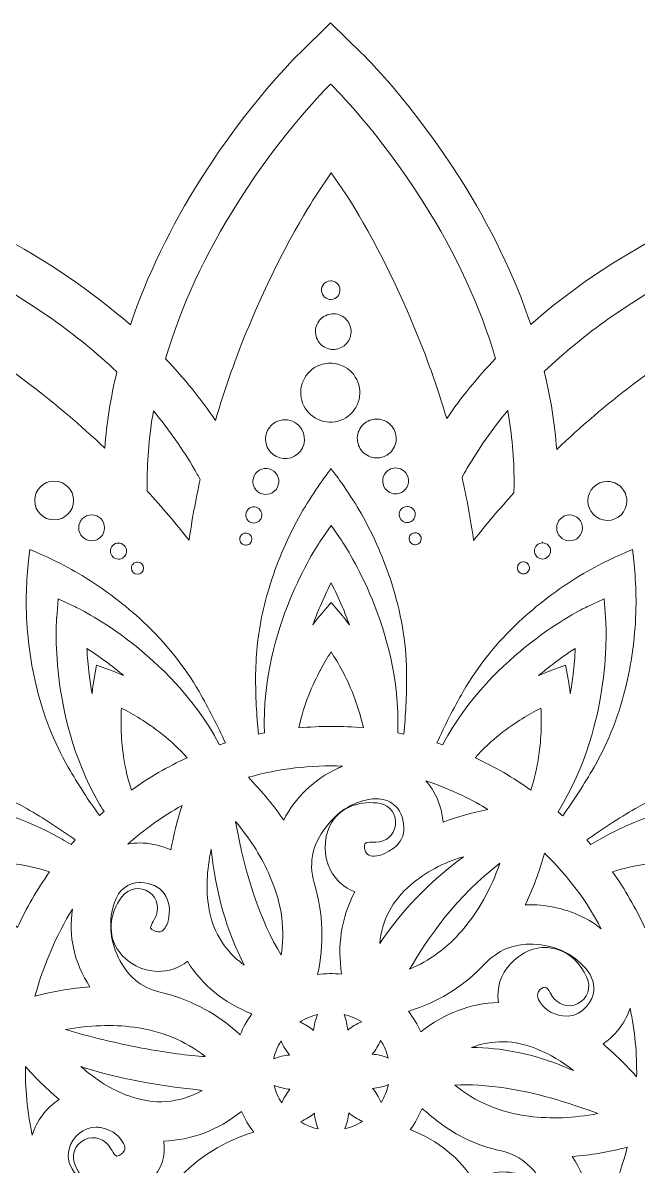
# Model space of a CAD drawing. Header units: millimetres. Extents: x -17 to 2094, y -143 to 314.
# Drawn here: x 833.4 to 966.2, y 65.6 to 312.4 of the extents above; entities that cross this region are included whole.
import ezdxf

# ---------------------------------------------------------------- set-up
doc = ezdxf.new("R2010")
doc.units = ezdxf.units.MM
doc.header["$MEASUREMENT"] = 0
doc.layers.add('Layer 4', color=7, linetype='Continuous')

msp = doc.modelspace()

# ---------------------------------------------------------------- linework, layer by layer
at = {"layer": 'Layer 4', "lineweight": 0}
for points, knots in [([(1119.84, 92.85), (1119.84, 92.85), (1119.84, 92.85), (1119.84, 92.85), (1119.42, 93.28), (1109.24, 103.64), (1092.89, 114.01), (1082.54, 120.56), (1071.92, 125.69), (1061.3, 129.27), (1068.68, 137.65), (1075.29, 147.38), (1080.95, 158.2), (1089.93, 175.35), (1093.57, 189.41), (1093.72, 190), (1093.72, 190), (1096.08, 199.25), (1096.08, 199.25), (1096.08, 199.25), (1086.89, 201.83), (1086.89, 201.83), (1086.3, 202), (1072.3, 205.88), (1052.96, 206.68), (1040.73, 207.18), (1028.96, 206.32), (1017.98, 204.1), (1020.18, 215.05), (1021.04, 226.79), (1020.54, 238.98), (1019.74, 258.33), (1015.86, 272.32), (1015.69, 272.91), (1015.69, 272.91), (1013.11, 282.1), (1013.11, 282.1), (1013.11, 282.1), (1003.86, 279.74), (1003.86, 279.74), (1003.27, 279.59), (989.2, 275.95), (972.06, 266.97), (961.21, 261.29), (951.45, 254.66), (943.05, 247.25), (939.48, 257.83), (934.35, 268.42), (927.82, 278.74), (917.46, 295.08), (907.1, 305.27), (906.66, 305.69), (906.66, 305.69), (899.83, 312.36), (899.83, 312.36), (899.83, 312.36), (893, 305.69), (893, 305.69), (892.56, 305.27), (882.2, 295.08), (871.84, 278.74), (865.28, 268.39), (860.15, 257.77), (856.58, 247.15), (848.19, 254.53), (838.46, 261.14), (827.65, 266.8), (810.5, 275.78), (796.44, 279.42), (795.85, 279.57), (795.85, 279.57), (786.6, 281.93), (786.6, 281.93), (786.6, 281.93), (784.01, 272.74), (784.01, 272.74), (783.85, 272.15), (779.97, 258.15), (779.17, 238.81), (778.66, 226.58), (779.53, 214.81), (781.75, 203.83), (770.79, 206.03), (759.06, 206.89), (746.86, 206.38), (727.52, 205.59), (713.52, 201.7), (712.94, 201.54), (712.94, 201.54), (703.75, 198.96), (703.75, 198.96), (703.75, 198.96), (706.11, 189.71), (706.11, 189.71), (706.26, 189.12), (709.89, 175.05), (718.87, 157.9), (724.55, 147.06), (731.19, 137.3), (738.6, 128.89), (728.01, 125.32), (717.42, 120.2), (707.11, 113.67), (690.76, 103.3), (680.58, 92.95), (680.15, 92.51), (680.15, 92.51), (673.49, 85.68), (673.49, 85.68), (673.49, 85.68), (680.15, 78.85), (680.15, 78.85), (680.58, 78.41), (690.76, 68.05), (707.11, 57.69), (717.45, 51.13), (728.08, 46), (738.7, 42.43), (731.32, 34.04), (724.7, 24.31), (719.04, 13.5), (710.06, -3.66), (706.43, -17.71), (706.28, -18.3), (706.28, -18.3), (703.92, -27.56), (703.92, -27.56), (703.92, -27.56), (713.11, -30.14), (713.11, -30.14), (713.7, -30.3), (727.71, -34.19), (747.03, -34.98), (749.25, -35.08), (751.48, -35.12), (753.67, -35.12), (753.67, -35.12), (753.69, -35.12), (753.69, -35.12), (763.55, -35.12), (773.08, -34.21), (782.02, -32.4), (779.82, -43.36), (778.96, -55.09), (779.46, -67.29), (780.26, -86.62), (784.14, -100.63), (784.31, -101.21), (784.31, -101.21), (786.89, -110.4), (786.89, -110.4), (786.89, -110.4), (796.14, -108.04), (796.14, -108.04), (796.73, -107.89), (810.81, -104.25), (827.94, -95.28), (838.79, -89.6), (848.55, -82.96), (856.95, -75.55), (860.52, -86.14), (865.64, -96.73), (872.18, -107.04), (882.54, -123.39), (892.9, -133.57), (893.34, -134), (893.34, -134), (900.17, -140.67), (900.17, -140.67), (900.17, -140.67), (907, -134), (907, -134), (907.44, -133.57), (917.8, -123.39), (928.16, -107.04), (934.71, -96.7), (939.85, -86.07), (943.42, -75.45), (951.8, -82.83), (961.53, -89.45), (972.35, -95.11), (989.51, -104.1), (1003.56, -107.72), (1004.15, -107.87), (1004.15, -107.87), (1013.4, -110.23), (1013.4, -110.23), (1013.4, -110.23), (1015.98, -101.04), (1015.98, -101.04), (1016.15, -100.46), (1020.03, -86.46), (1020.83, -67.12), (1021.33, -54.88), (1020.47, -43.11), (1018.25, -32.13), (1027.16, -33.92), (1036.65, -34.83), (1046.48, -34.83), (1048.68, -34.83), (1050.92, -34.78), (1053.13, -34.69), (1072.48, -33.89), (1086.47, -30.01), (1087.06, -29.84), (1087.06, -29.84), (1096.25, -27.26), (1096.25, -27.26), (1096.25, -27.26), (1093.89, -18.01), (1093.89, -18.01), (1093.74, -17.42), (1090.1, -3.36), (1081.12, 13.79), (1075.44, 24.64), (1068.81, 34.4), (1061.4, 42.8), (1071.98, 46.37), (1082.58, 51.49), (1092.89, 58.03), (1109.22, 68.37), (1119.42, 78.75), (1119.84, 79.18), (1119.84, 79.18), (1126.51, 86.02), (1126.51, 86.02), (1126.51, 86.02), (1119.84, 92.85), (1119.84, 92.85)], [0, 0, 0, 0, 1, 1, 1, 2, 2, 2, 3, 3, 3, 4, 4, 4, 5, 5, 5, 6, 6, 6, 7, 7, 7, 8, 8, 8, 9, 9, 9, 10, 10, 10, 11, 11, 11, 12, 12, 12, 13, 13, 13, 14, 14, 14, 15, 15, 15, 16, 16, 16, 17, 17, 17, 18, 18, 18, 19, 19, 19, 20, 20, 20, 21, 21, 21, 22, 22, 22, 23, 23, 23, 24, 24, 24, 25, 25, 25, 26, 26, 26, 27, 27, 27, 28, 28, 28, 29, 29, 29, 30, 30, 30, 31, 31, 31, 32, 32, 32, 33, 33, 33, 34, 34, 34, 35, 35, 35, 36, 36, 36, 37, 37, 37, 38, 38, 38, 39, 39, 39, 40, 40, 40, 41, 41, 41, 42, 42, 42, 43, 43, 43, 44, 44, 44, 45, 45, 45, 46, 46, 46, 47, 47, 47, 48, 48, 48, 49, 49, 49, 50, 50, 50, 51, 51, 51, 52, 52, 52, 53, 53, 53, 54, 54, 54, 55, 55, 55, 56, 56, 56, 57, 57, 57, 58, 58, 58, 59, 59, 59, 60, 60, 60, 61, 61, 61, 62, 62, 62, 63, 63, 63, 64, 64, 64, 65, 65, 65, 66, 66, 66, 67, 67, 67, 68, 68, 68, 69, 69, 69, 70, 70, 70, 71, 71, 71, 72, 72, 72, 73, 73, 73, 74, 74, 74, 75, 75, 75, 76, 76, 76, 76]), ([(879.83, 273.67), (889.6, 289.09), (899.2, 298.53), (899.6, 298.92), (899.6, 298.92), (899.83, 299.14), (899.83, 299.14), (899.83, 299.14), (900.07, 298.9), (900.07, 298.9), (900.72, 298.27), (910.19, 288.88), (919.83, 273.67), (926.88, 262.54), (932.13, 251.19), (935.44, 239.93), (931.51, 235.8), (927.97, 231.43), (924.9, 226.94), (922.88, 233.75), (920.48, 240.5), (917.76, 247), (910.57, 264.24), (903.42, 274.92), (903.11, 275.36), (903.11, 275.36), (899.98, 280.01), (899.98, 280.01), (899.98, 280.01), (896.85, 275.36), (896.85, 275.36), (896.55, 274.92), (889.4, 264.25), (882.2, 247), (879.42, 240.33), (876.98, 233.45), (874.95, 226.56), (871.83, 231.15), (868.21, 235.61), (864.19, 239.84), (867.5, 251.13), (872.76, 262.51), (879.83, 273.67)], [0, 0, 0, 0, 1, 1, 1, 2, 2, 2, 3, 3, 3, 4, 4, 4, 5, 5, 5, 6, 6, 6, 7, 7, 7, 8, 8, 8, 9, 9, 9, 10, 10, 10, 11, 11, 11, 12, 12, 12, 13, 13, 13, 14, 14, 14, 14]), ([(788.62, 238.42), (789.37, 256.66), (792.97, 269.63), (793.12, 270.18), (793.12, 270.18), (793.21, 270.48), (793.21, 270.48), (793.21, 270.48), (793.51, 270.4), (793.51, 270.4), (794.06, 270.26), (807.08, 266.89), (823.26, 258.42), (834.93, 252.31), (845.16, 245.11), (853.65, 237.01), (852.33, 231.5), (851.44, 225.98), (851.03, 220.59), (845.88, 225.45), (840.45, 230.08), (834.86, 234.34), (820, 245.69), (808.48, 251.35), (808, 251.58), (808, 251.58), (802.96, 254.04), (802.96, 254.04), (802.96, 254.04), (802.57, 248.45), (802.57, 248.45), (802.53, 247.91), (801.68, 235.11), (804.07, 216.56), (805, 209.36), (806.33, 202.16), (808.03, 195.14), (803.01, 197.57), (797.62, 199.64), (791.99, 201.3), (789.21, 212.73), (788.08, 225.22), (788.62, 238.42)], [0, 0, 0, 0, 1, 1, 1, 2, 2, 2, 3, 3, 3, 4, 4, 4, 5, 5, 5, 6, 6, 6, 7, 7, 7, 8, 8, 8, 9, 9, 9, 10, 10, 10, 11, 11, 11, 12, 12, 12, 13, 13, 13, 14, 14, 14, 14]), ([(976.44, 258.59), (992.62, 267.06), (1005.65, 270.43), (1006.19, 270.57), (1006.19, 270.57), (1006.5, 270.65), (1006.5, 270.65), (1006.5, 270.65), (1006.58, 270.35), (1006.58, 270.35), (1006.74, 269.8), (1010.33, 256.86), (1011.08, 238.59), (1011.63, 225.43), (1010.5, 212.97), (1007.73, 201.57), (1002.23, 199.94), (996.95, 197.92), (992.03, 195.55), (993.68, 202.46), (994.98, 209.52), (995.88, 216.51), (998.27, 235.06), (997.42, 247.87), (997.38, 248.4), (997.38, 248.4), (996.99, 253.99), (996.99, 253.99), (996.99, 253.99), (991.96, 251.53), (991.96, 251.53), (991.47, 251.3), (979.95, 245.63), (965.09, 234.29), (959.37, 229.93), (953.84, 225.22), (948.65, 220.29), (948.25, 225.8), (947.35, 231.45), (945.98, 237.11), (954.49, 245.24), (964.74, 252.46), (976.44, 258.59)], [0, 0, 0, 0, 1, 1, 1, 2, 2, 2, 3, 3, 3, 4, 4, 4, 5, 5, 5, 6, 6, 6, 7, 7, 7, 8, 8, 8, 9, 9, 9, 10, 10, 10, 11, 11, 11, 12, 12, 12, 13, 13, 13, 14, 14, 14, 14]), ([(899.85, 256.67), (900.2, 256.67), (900.55, 256.58), (900.85, 256.4), (901.81, 255.85), (902.14, 254.62), (901.58, 253.66), (901.32, 253.2), (900.88, 252.87), (900.37, 252.73), (899.85, 252.59), (899.31, 252.66), (898.84, 252.93), (898.38, 253.2), (898.05, 253.63), (897.91, 254.15), (897.77, 254.67), (897.84, 255.21), (898.11, 255.67), (898.47, 256.29), (899.13, 256.67), (899.85, 256.67)], [0, 0, 0, 0, 1, 1, 1, 2, 2, 2, 3, 3, 3, 4, 4, 4, 5, 5, 5, 6, 6, 6, 7, 7, 7, 7]), ([(899.41, 249.43), (899.41, 249.43), (899.41, 249.43), (899.41, 249.43), (900.41, 249.69), (901.44, 249.56), (902.33, 249.04), (903.22, 248.53), (903.86, 247.7), (904.12, 246.71), (904.39, 245.71), (904.25, 244.68), (903.74, 243.79), (902.68, 241.95), (900.32, 241.32), (898.48, 242.38), (897.59, 242.89), (896.96, 243.72), (896.69, 244.72), (896.42, 245.71), (896.56, 246.75), (897.07, 247.64), (897.59, 248.52), (898.42, 249.16), (899.41, 249.43)], [0, 0, 0, 0, 1, 1, 1, 2, 2, 2, 3, 3, 3, 4, 4, 4, 5, 5, 5, 6, 6, 6, 7, 7, 7, 8, 8, 8, 8]), ([(901.4, 226.39), (899.75, 225.95), (898.03, 226.17), (896.56, 227.02), (895.09, 227.87), (894.03, 229.25), (893.59, 230.9), (893.15, 232.54), (893.38, 234.26), (894.23, 235.74), (895.08, 237.21), (896.45, 238.26), (898.1, 238.7), (898.65, 238.85), (899.21, 238.92), (899.77, 238.92), (900.87, 238.92), (901.97, 238.63), (902.94, 238.07), (904.41, 237.22), (905.46, 235.84), (905.91, 234.2), (906.35, 232.55), (906.12, 230.83), (905.27, 229.36), (904.42, 227.89), (903.05, 226.83), (901.4, 226.39)], [0, 0, 0, 0, 1, 1, 1, 2, 2, 2, 3, 3, 3, 4, 4, 4, 5, 5, 5, 6, 6, 6, 7, 7, 7, 8, 8, 8, 9, 9, 9, 9]), ([(861.56, 228.59), (864.94, 224.55), (867.92, 220.31), (870.42, 215.98), (870.82, 215.29), (871.24, 214.55), (871.65, 213.79), (870.67, 209.36), (869.86, 204.96), (869.25, 200.7), (866.45, 204.26), (863.42, 207.82), (860.23, 211.28), (860.21, 212.01), (860.2, 212.68), (860.2, 213.33), (860.2, 218.3), (860.66, 223.43), (861.56, 228.59)], [0, 0, 0, 0, 1, 1, 1, 2, 2, 2, 3, 3, 3, 4, 4, 4, 5, 5, 5, 6, 6, 6, 6]), ([(939.45, 213.33), (939.45, 212.59), (939.44, 211.79), (939.42, 210.9), (936.33, 207.52), (933.4, 204.09), (930.72, 200.67), (930.08, 205.13), (929.24, 209.7), (928.22, 214.26), (928.56, 214.9), (928.92, 215.53), (929.28, 216.15), (931.76, 220.45), (934.72, 224.67), (938.08, 228.69), (938.99, 223.49), (939.45, 218.33), (939.45, 213.33)], [0, 0, 0, 0, 1, 1, 1, 2, 2, 2, 3, 3, 3, 4, 4, 4, 5, 5, 5, 6, 6, 6, 6]), ([(887.91, 226.15), (888.54, 226.5), (889.25, 226.69), (889.97, 226.69), (891.48, 226.69), (892.89, 225.87), (893.63, 224.56), (894.77, 222.55), (894.06, 219.98), (892.05, 218.84), (890.03, 217.7), (887.46, 218.41), (886.32, 220.42), (885.77, 221.4), (885.63, 222.53), (885.93, 223.61), (886.23, 224.7), (886.93, 225.6), (887.91, 226.15)], [0, 0, 0, 0, 1, 1, 1, 2, 2, 2, 3, 3, 3, 4, 4, 4, 5, 5, 5, 6, 6, 6, 6]), ([(913.43, 220.55), (912.87, 219.58), (911.96, 218.89), (910.88, 218.6), (909.79, 218.31), (908.66, 218.46), (907.69, 219.02), (906.72, 219.58), (906.03, 220.48), (905.74, 221.57), (905.44, 222.65), (905.59, 223.78), (906.15, 224.75), (906.71, 225.72), (907.62, 226.42), (908.7, 226.71), (909.07, 226.81), (909.44, 226.85), (909.8, 226.85), (910.53, 226.85), (911.25, 226.66), (911.89, 226.29), (912.86, 225.73), (913.56, 224.83), (913.85, 223.74), (914.14, 222.65), (913.99, 221.52), (913.43, 220.55)], [0, 0, 0, 0, 1, 1, 1, 2, 2, 2, 3, 3, 3, 4, 4, 4, 5, 5, 5, 6, 6, 6, 7, 7, 7, 8, 8, 8, 9, 9, 9, 9]), ([(884.45, 215.81), (885.79, 216.57), (887.5, 216.09), (888.26, 214.75), (889.02, 213.41), (888.55, 211.7), (887.2, 210.94), (886.56, 210.58), (885.8, 210.48), (885.08, 210.68), (884.36, 210.88), (883.76, 211.35), (883.39, 212), (882.64, 213.34), (883.11, 215.05), (884.45, 215.81)], [0, 0, 0, 0, 1, 1, 1, 2, 2, 2, 3, 3, 3, 4, 4, 4, 5, 5, 5, 5]), ([(892.97, 205.6), (895.24, 209.75), (898.23, 213.89), (899.93, 216.14), (901.64, 213.89), (904.63, 209.75), (906.9, 205.6), (909.62, 200.63), (911.79, 195.5), (913.34, 190.36), (915.27, 183.97), (916.25, 177.56), (916.25, 171.29), (916.25, 167.1), (916.04, 162.91), (915.62, 158.86), (915.2, 158.95), (914.77, 159.04), (914.34, 159.12), (914.36, 159.91), (914.37, 160.68), (914.37, 161.43), (914.37, 172.61), (911.08, 182.62), (908.33, 189.05), (905.35, 196.01), (902.37, 200.35), (902.24, 200.53), (902.24, 200.53), (899.93, 203.87), (899.93, 203.87), (899.93, 203.87), (897.62, 200.53), (897.62, 200.53), (897.5, 200.35), (894.51, 196), (891.54, 189.05), (888.78, 182.62), (885.5, 172.61), (885.5, 161.43), (885.5, 160.67), (885.51, 159.89), (885.52, 159.11), (885.1, 159.03), (884.67, 158.94), (884.24, 158.85), (883.83, 162.91), (883.62, 167.09), (883.62, 171.29), (883.62, 171.29), (883.62, 171.48), (883.62, 171.48), (883.66, 172.83), (883.72, 174.27), (883.8, 175.98), (884.16, 180.74), (885.08, 185.57), (886.52, 190.36), (888.08, 195.5), (890.25, 200.63), (892.97, 205.6)], [0, 0, 0, 0, 1, 1, 1, 2, 2, 2, 3, 3, 3, 4, 4, 4, 5, 5, 5, 6, 6, 6, 7, 7, 7, 8, 8, 8, 9, 9, 9, 10, 10, 10, 11, 11, 11, 12, 12, 12, 13, 13, 13, 14, 14, 14, 15, 15, 15, 16, 16, 16, 17, 17, 17, 18, 18, 18, 19, 19, 19, 20, 20, 20, 20]), ([(915.26, 215.92), (915.91, 215.55), (916.37, 214.95), (916.56, 214.23), (916.75, 213.5), (916.66, 212.75), (916.28, 212.11), (915.91, 211.46), (915.31, 211), (914.59, 210.8), (913.86, 210.61), (913.11, 210.71), (912.47, 211.08), (911.13, 211.85), (910.67, 213.57), (911.44, 214.9), (911.94, 215.76), (912.87, 216.3), (913.87, 216.3), (914.36, 216.3), (914.84, 216.17), (915.26, 215.92)], [0, 0, 0, 0, 1, 1, 1, 2, 2, 2, 3, 3, 3, 4, 4, 4, 5, 5, 5, 6, 6, 6, 7, 7, 7, 7]), ([(835.91, 209.26), (835.91, 211.58), (837.79, 213.46), (840.11, 213.46), (842.42, 213.46), (844.31, 211.58), (844.31, 209.26), (844.31, 206.95), (842.42, 205.06), (840.11, 205.06), (837.79, 205.06), (835.91, 206.95), (835.91, 209.26)], [0, 0, 0, 0, 1, 1, 1, 2, 2, 2, 3, 3, 3, 4, 4, 4, 4]), ([(955.39, 209.21), (955.41, 211.51), (957.3, 213.38), (959.59, 213.38), (959.59, 213.38), (959.63, 213.38), (959.63, 213.38), (960.75, 213.37), (961.8, 212.92), (962.59, 212.12), (963.37, 211.32), (963.8, 210.26), (963.79, 209.14), (963.77, 206.84), (961.89, 204.97), (959.59, 204.97), (959.59, 204.97), (959.56, 204.97), (959.56, 204.97), (957.24, 204.99), (955.37, 206.9), (955.39, 209.21)], [0, 0, 0, 0, 1, 1, 1, 2, 2, 2, 3, 3, 3, 4, 4, 4, 5, 5, 5, 6, 6, 6, 7, 7, 7, 7]), ([(884.76, 207), (884.99, 206.6), (885.05, 206.13), (884.93, 205.68), (884.8, 205.23), (884.51, 204.86), (884.11, 204.63), (883.76, 204.43), (883.34, 204.36), (882.94, 204.44), (882.78, 204.5), (882.62, 204.55), (882.46, 204.6), (882.15, 204.75), (881.9, 204.99), (881.73, 205.29), (881.51, 205.69), (881.45, 206.16), (881.57, 206.61), (881.7, 207.06), (881.99, 207.43), (882.39, 207.66), (883.23, 208.13), (884.29, 207.84), (884.76, 207)], [0, 0, 0, 0, 1, 1, 1, 2, 2, 2, 3, 3, 3, 4, 4, 4, 5, 5, 5, 6, 6, 6, 7, 7, 7, 8, 8, 8, 8]), ([(918.06, 206.7), (918.18, 206.25), (918.12, 205.78), (917.89, 205.38), (917.72, 205.09), (917.46, 204.85), (917.16, 204.7), (916.99, 204.66), (916.83, 204.6), (916.67, 204.54), (916.27, 204.47), (915.86, 204.54), (915.51, 204.74), (915.11, 204.98), (914.82, 205.35), (914.7, 205.8), (914.58, 206.25), (914.64, 206.72), (914.87, 207.12), (915.18, 207.66), (915.76, 207.99), (916.38, 207.99), (916.69, 207.99), (916.99, 207.91), (917.25, 207.76), (917.65, 207.53), (917.94, 207.15), (918.06, 206.7)], [0, 0, 0, 0, 1, 1, 1, 2, 2, 2, 3, 3, 3, 4, 4, 4, 5, 5, 5, 6, 6, 6, 7, 7, 7, 8, 8, 8, 9, 9, 9, 9]), ([(845.41, 203.37), (845.41, 204.92), (846.67, 206.17), (848.21, 206.17), (849.75, 206.17), (851, 204.92), (851, 203.37), (851, 201.83), (849.75, 200.58), (848.21, 200.58), (846.67, 200.58), (845.41, 201.83), (845.41, 203.37)], [0, 0, 0, 0, 1, 1, 1, 2, 2, 2, 3, 3, 3, 4, 4, 4, 4]), ([(954.24, 203.33), (954.23, 202.59), (953.93, 201.89), (953.4, 201.36), (952.87, 200.84), (952.16, 200.56), (951.42, 200.56), (949.88, 200.57), (948.63, 201.84), (948.65, 203.38), (948.66, 204.91), (949.91, 206.15), (951.44, 206.15), (951.44, 206.15), (951.47, 206.15), (951.47, 206.15), (953.01, 206.14), (954.25, 204.87), (954.24, 203.33)], [0, 0, 0, 0, 1, 1, 1, 2, 2, 2, 3, 3, 3, 4, 4, 4, 5, 5, 5, 6, 6, 6, 6]), ([(919.22, 200.37), (919.04, 200.07), (918.76, 199.85), (918.43, 199.76), (918.09, 199.67), (917.74, 199.72), (917.44, 199.89), (917.13, 200.07), (916.92, 200.35), (916.83, 200.69), (916.74, 201.02), (916.78, 201.37), (916.96, 201.68), (917.08, 201.88), (917.25, 202.05), (917.46, 202.17), (917.61, 202.21), (917.76, 202.26), (917.91, 202.31), (918.2, 202.35), (918.49, 202.3), (918.74, 202.15), (919.04, 201.98), (919.26, 201.7), (919.35, 201.36), (919.44, 201.02), (919.39, 200.67), (919.22, 200.37)], [0, 0, 0, 0, 1, 1, 1, 2, 2, 2, 3, 3, 3, 4, 4, 4, 5, 5, 5, 6, 6, 6, 7, 7, 7, 8, 8, 8, 9, 9, 9, 9]), ([(855.75, 198.35), (855.75, 198.01), (855.65, 197.68), (855.46, 197.39), (855.34, 197.28), (855.23, 197.15), (855.12, 197.02), (854.81, 196.75), (854.42, 196.61), (854.01, 196.61), (853.05, 196.61), (852.27, 197.39), (852.27, 198.35), (852.27, 199.31), (853.05, 200.09), (854.01, 200.09), (854.97, 200.09), (855.75, 199.31), (855.75, 198.35)], [0, 0, 0, 0, 1, 1, 1, 2, 2, 2, 3, 3, 3, 4, 4, 4, 5, 5, 5, 6, 6, 6, 6]), ([(881.68, 202.22), (881.83, 202.16), (881.98, 202.11), (882.14, 202.07), (882.34, 201.95), (882.51, 201.78), (882.63, 201.58), (882.8, 201.27), (882.85, 200.92), (882.75, 200.58), (882.66, 200.25), (882.44, 199.97), (882.14, 199.8), (881.84, 199.63), (881.49, 199.58), (881.15, 199.68), (880.81, 199.77), (880.53, 199.99), (880.36, 200.29), (880.19, 200.59), (880.15, 200.94), (880.24, 201.28), (880.33, 201.62), (880.55, 201.9), (880.85, 202.07), (881.05, 202.18), (881.27, 202.24), (881.49, 202.24), (881.56, 202.24), (881.62, 202.23), (881.68, 202.22)], [0, 0, 0, 0, 1, 1, 1, 2, 2, 2, 3, 3, 3, 4, 4, 4, 5, 5, 5, 6, 6, 6, 7, 7, 7, 8, 8, 8, 9, 9, 9, 10, 10, 10, 10]), ([(944.38, 199.62), (944.7, 199.95), (945.14, 200.12), (945.59, 200.12), (945.59, 200.12), (945.61, 200.37), (945.61, 200.37), (945.61, 200.37), (945.6, 200.12), (945.6, 200.12), (945.6, 200.12), (945.61, 200.12), (945.61, 200.12), (946.07, 200.12), (946.51, 199.94), (946.84, 199.6), (947.16, 199.27), (947.34, 198.83), (947.34, 198.37), (947.33, 197.42), (946.55, 196.64), (945.58, 196.64), (945.58, 196.64), (945.58, 196.64), (945.58, 196.64), (945.18, 196.65), (944.78, 196.79), (944.47, 197.06), (944.37, 197.19), (944.26, 197.32), (944.14, 197.44), (943.95, 197.73), (943.85, 198.06), (943.85, 198.4), (943.86, 198.86), (944.04, 199.3), (944.38, 199.62)], [0, 0, 0, 0, 1, 1, 1, 2, 2, 2, 3, 3, 3, 4, 4, 4, 5, 5, 5, 6, 6, 6, 7, 7, 7, 8, 8, 8, 9, 9, 9, 10, 10, 10, 11, 11, 11, 12, 12, 12, 12]), ([(859.36, 183.08), (864.22, 178.51), (868.27, 173.45), (871.41, 168.02), (873.51, 164.37), (875.42, 160.65), (877.09, 156.94), (876.67, 156.8), (876.25, 156.67), (875.84, 156.53), (875.46, 157.22), (875.08, 157.89), (874.71, 158.53), (869.12, 168.22), (861.27, 175.25), (855.67, 179.44), (849.62, 183.97), (844.86, 186.25), (844.66, 186.34), (844.66, 186.34), (840.99, 188.08), (840.99, 188.08), (840.99, 188.08), (840.66, 184.03), (840.66, 184.03), (840.64, 183.81), (840.22, 178.58), (841.13, 171.04), (841.96, 164.1), (844.12, 153.79), (849.71, 144.1), (850.08, 143.46), (850.48, 142.79), (850.88, 142.12), (850.56, 141.83), (850.23, 141.54), (849.91, 141.25), (847.53, 144.54), (845.25, 148.06), (843.15, 151.7), (840.02, 157.13), (837.65, 163.18), (836.13, 169.67), (834.91, 174.9), (834.22, 180.42), (834.09, 186.1), (833.98, 190.82), (834.5, 195.9), (834.85, 198.71), (837.45, 197.61), (842.11, 195.52), (846.15, 193.06), (851, 190.11), (855.44, 186.75), (859.36, 183.08)], [0, 0, 0, 0, 1, 1, 1, 2, 2, 2, 3, 3, 3, 4, 4, 4, 5, 5, 5, 6, 6, 6, 7, 7, 7, 8, 8, 8, 9, 9, 9, 10, 10, 10, 11, 11, 11, 12, 12, 12, 13, 13, 13, 14, 14, 14, 15, 15, 15, 16, 16, 16, 17, 17, 17, 18, 18, 18, 18]), ([(953.71, 193.06), (957.75, 195.52), (962.41, 197.61), (965.02, 198.71), (965.37, 195.91), (965.89, 190.83), (965.78, 186.1), (965.65, 180.42), (964.96, 174.9), (963.73, 169.67), (962.21, 163.18), (959.85, 157.13), (956.72, 151.7), (954.61, 148.05), (952.33, 144.53), (949.95, 141.23), (949.63, 141.52), (949.3, 141.81), (948.97, 142.1), (949.38, 142.78), (949.78, 143.45), (950.16, 144.1), (955.75, 153.79), (957.91, 164.1), (958.74, 171.04), (959.65, 178.61), (959.23, 183.81), (959.21, 184.03), (959.21, 184.03), (958.88, 188.08), (958.88, 188.08), (958.88, 188.08), (955.21, 186.34), (955.21, 186.34), (955.01, 186.25), (950.25, 183.98), (944.2, 179.44), (938.6, 175.25), (930.75, 168.22), (925.16, 158.53), (924.79, 157.9), (924.41, 157.22), (924.03, 156.53), (923.61, 156.67), (923.2, 156.81), (922.78, 156.94), (924.45, 160.65), (926.36, 164.38), (928.46, 168.02), (931.59, 173.45), (935.65, 178.51), (940.51, 183.08), (944.42, 186.75), (948.87, 190.11), (953.71, 193.06)], [0, 0, 0, 0, 1, 1, 1, 2, 2, 2, 3, 3, 3, 4, 4, 4, 5, 5, 5, 6, 6, 6, 7, 7, 7, 8, 8, 8, 9, 9, 9, 10, 10, 10, 11, 11, 11, 12, 12, 12, 13, 13, 13, 14, 14, 14, 15, 15, 15, 16, 16, 16, 17, 17, 17, 18, 18, 18, 18]), ([(856.99, 195.35), (857.1, 195.46), (857.21, 195.58), (857.31, 195.71), (857.54, 195.89), (857.82, 195.98), (858.11, 195.98), (858.83, 195.98), (859.41, 195.4), (859.41, 194.68), (859.41, 193.96), (858.83, 193.37), (858.11, 193.37), (857.39, 193.37), (856.8, 193.96), (856.8, 194.68), (856.8, 194.92), (856.87, 195.15), (856.99, 195.35)], [0, 0, 0, 0, 1, 1, 1, 2, 2, 2, 3, 3, 3, 4, 4, 4, 5, 5, 5, 6, 6, 6, 6]), ([(941.48, 196.05), (941.48, 196.05), (941.48, 196.05), (941.48, 196.05), (941.77, 196.05), (942.05, 195.95), (942.28, 195.77), (942.38, 195.64), (942.48, 195.52), (942.59, 195.41), (942.71, 195.21), (942.78, 194.97), (942.78, 194.73), (942.77, 194.39), (942.63, 194.06), (942.38, 193.82), (942.14, 193.57), (941.81, 193.44), (941.46, 193.44), (941.11, 193.44), (940.79, 193.58), (940.54, 193.83), (940.3, 194.08), (940.16, 194.41), (940.17, 194.76), (940.17, 195.47), (940.76, 196.05), (941.48, 196.05)], [0, 0, 0, 0, 1, 1, 1, 2, 2, 2, 3, 3, 3, 4, 4, 4, 5, 5, 5, 6, 6, 6, 7, 7, 7, 8, 8, 8, 9, 9, 9, 9]), ([(895.99, 182.45), (896.47, 183.79), (897, 185.12), (897.55, 186.42), (898.29, 188.14), (899.09, 189.84), (899.93, 191.47), (900.78, 189.84), (901.58, 188.14), (902.32, 186.42), (902.87, 185.12), (903.39, 183.79), (903.88, 182.45), (903, 183.66), (902.42, 184.34), (902.39, 184.38), (902.39, 184.38), (899.93, 187.27), (899.93, 187.27), (899.93, 187.27), (897.48, 184.38), (897.48, 184.38), (897.45, 184.34), (896.87, 183.66), (895.99, 182.45)], [0, 0, 0, 0, 1, 1, 1, 2, 2, 2, 3, 3, 3, 4, 4, 4, 5, 5, 5, 6, 6, 6, 7, 7, 7, 8, 8, 8, 8]), ([(852.86, 172.42), (852.86, 172.42), (849.29, 173.7), (849.29, 173.7), (849.29, 173.7), (848.61, 169.97), (848.61, 169.97), (848.6, 169.92), (848.44, 169.04), (848.29, 167.56), (848.03, 168.97), (847.82, 170.38), (847.65, 171.77), (847.43, 173.63), (847.27, 175.5), (847.19, 177.34), (848.74, 176.35), (850.28, 175.28), (851.78, 174.15), (852.91, 173.31), (854.03, 172.42), (855.11, 171.49), (853.8, 172.08), (852.98, 172.38), (852.86, 172.42)], [0, 0, 0, 0, 1, 1, 1, 2, 2, 2, 3, 3, 3, 4, 4, 4, 5, 5, 5, 6, 6, 6, 7, 7, 7, 8, 8, 8, 8]), ([(897.57, 172.6), (897.57, 172.6), (897.61, 172.68), (897.61, 172.68), (898.34, 174.03), (899.12, 175.34), (899.93, 176.59), (900.77, 175.31), (901.56, 173.97), (902.3, 172.59), (903.82, 169.76), (905.83, 165.32), (906.9, 160.19), (904.61, 160.4), (902.29, 160.51), (900, 160.51), (900, 160.51), (899.95, 160.51), (899.95, 160.51), (897.63, 160.51), (895.29, 160.4), (892.97, 160.18), (894.03, 165.32), (896.05, 169.75), (897.57, 172.6)], [0, 0, 0, 0, 1, 1, 1, 2, 2, 2, 3, 3, 3, 4, 4, 4, 5, 5, 5, 6, 6, 6, 7, 7, 7, 8, 8, 8, 8]), ([(944.75, 171.49), (945.84, 172.41), (946.96, 173.31), (948.09, 174.15), (949.59, 175.28), (951.13, 176.35), (952.68, 177.34), (952.6, 175.5), (952.44, 173.63), (952.22, 171.77), (952.05, 170.37), (951.83, 168.96), (951.58, 167.55), (951.43, 169.05), (951.27, 169.92), (951.26, 169.97), (951.26, 169.97), (950.58, 173.7), (950.58, 173.7), (950.58, 173.7), (947.01, 172.42), (947.01, 172.42), (946.96, 172.41), (946.12, 172.1), (944.75, 171.49)], [0, 0, 0, 0, 1, 1, 1, 2, 2, 2, 3, 3, 3, 4, 4, 4, 5, 5, 5, 6, 6, 6, 7, 7, 7, 8, 8, 8, 8]), ([(856.79, 146.78), (855.15, 151.75), (854.68, 156.59), (854.58, 159.81), (854.53, 161.35), (854.55, 162.91), (854.63, 164.45), (855.99, 163.76), (857.35, 163), (858.68, 162.17), (861.41, 160.48), (865.37, 157.65), (868.85, 153.74), (864.64, 151.81), (860.58, 149.47), (856.79, 146.78)], [0, 0, 0, 0, 1, 1, 1, 2, 2, 2, 3, 3, 3, 4, 4, 4, 5, 5, 5, 5]), ([(945.24, 164.45), (945.32, 162.93), (945.34, 161.37), (945.29, 159.81), (945.19, 156.59), (944.71, 151.74), (943.07, 146.76), (939.28, 149.46), (935.23, 151.8), (931.02, 153.74), (934.5, 157.65), (938.46, 160.48), (941.19, 162.17), (942.52, 163), (943.88, 163.76), (945.24, 164.45)], [0, 0, 0, 0, 1, 1, 1, 2, 2, 2, 3, 3, 3, 4, 4, 4, 5, 5, 5, 5]), ([(799.82, 151.82), (805.49, 151.69), (811.02, 151.01), (816.25, 149.78), (822.74, 148.26), (828.78, 145.9), (834.21, 142.76), (837.85, 140.66), (841.37, 138.39), (844.67, 136.01), (844.38, 135.69), (844.08, 135.36), (843.8, 135.03), (843.12, 135.44), (842.46, 135.83), (841.81, 136.2), (832.13, 141.79), (821.82, 143.96), (814.87, 144.79), (807.35, 145.69), (802.1, 145.28), (801.88, 145.26), (801.88, 145.26), (797.84, 144.93), (797.84, 144.93), (797.84, 144.93), (799.57, 141.26), (799.57, 141.26), (799.67, 141.06), (801.92, 136.32), (806.47, 130.24), (810.67, 124.64), (817.7, 116.8), (827.38, 111.2), (828.02, 110.83), (828.7, 110.45), (829.38, 110.08), (829.24, 109.66), (829.1, 109.25), (828.97, 108.83), (825.26, 110.5), (821.54, 112.4), (817.9, 114.51), (812.47, 117.64), (807.4, 121.69), (802.84, 126.56), (799.16, 130.47), (795.8, 134.91), (792.85, 139.76), (790.39, 143.81), (788.3, 148.47), (787.21, 151.06), (790.01, 151.41), (795.08, 151.93), (799.82, 151.82)], [0, 0, 0, 0, 1, 1, 1, 2, 2, 2, 3, 3, 3, 4, 4, 4, 5, 5, 5, 6, 6, 6, 7, 7, 7, 8, 8, 8, 9, 9, 9, 10, 10, 10, 11, 11, 11, 12, 12, 12, 13, 13, 13, 14, 14, 14, 15, 15, 15, 16, 16, 16, 17, 17, 17, 18, 18, 18, 18]), ([(902.42, 151.95), (902.09, 151.82), (901.77, 151.67), (901.44, 151.51), (896.14, 148.99), (892.19, 145.2), (889.7, 140.26), (888.64, 141.76), (887.51, 143.33), (886.29, 144.82), (884.92, 146.49), (883.42, 148.09), (882.06, 149.53), (888.68, 151.39), (895.52, 152.21), (902.42, 151.95)], [0, 0, 0, 0, 1, 1, 1, 2, 2, 2, 3, 3, 3, 4, 4, 4, 5, 5, 5, 5]), ([(983.62, 149.78), (988.85, 151.01), (994.38, 151.69), (1000.05, 151.82), (1004.56, 151.93), (1009.34, 151.48), (1012.66, 151.06), (1011.56, 148.46), (1009.48, 143.81), (1007.01, 139.76), (1004.06, 134.91), (1000.71, 130.47), (997.03, 126.56), (992.47, 121.69), (987.4, 117.64), (981.97, 114.51), (978.32, 112.4), (974.6, 110.49), (970.89, 108.83), (970.76, 109.25), (970.62, 109.66), (970.48, 110.07), (971.16, 110.45), (971.83, 110.83), (972.49, 111.2), (982.17, 116.8), (989.2, 124.64), (993.39, 130.24), (997.92, 136.28), (1000.2, 141.06), (1000.3, 141.26), (1000.3, 141.26), (1002.03, 144.93), (1002.03, 144.93), (1002.03, 144.93), (997.98, 145.26), (997.98, 145.26), (997.76, 145.28), (992.51, 145.69), (985, 144.79), (978.05, 143.96), (967.74, 141.79), (958.05, 136.2), (957.41, 135.83), (956.73, 135.43), (956.05, 135.02), (955.76, 135.35), (955.47, 135.68), (955.18, 136), (958.49, 138.38), (962.01, 140.66), (965.65, 142.76), (971.08, 145.9), (977.13, 148.26), (983.62, 149.78)], [0, 0, 0, 0, 1, 1, 1, 2, 2, 2, 3, 3, 3, 4, 4, 4, 5, 5, 5, 6, 6, 6, 7, 7, 7, 8, 8, 8, 9, 9, 9, 10, 10, 10, 11, 11, 11, 12, 12, 12, 13, 13, 13, 14, 14, 14, 15, 15, 15, 16, 16, 16, 17, 17, 17, 18, 18, 18, 18]), ([(933.81, 142.59), (930.26, 141.85), (927.07, 140.96), (924.11, 139.87), (923.94, 142.23), (923.21, 144.54), (921.99, 146.57), (921.53, 147.36), (921, 148.08), (920.41, 148.75), (926.2, 146.85), (930.79, 144.43), (933.81, 142.59)], [0, 0, 0, 0, 1, 1, 1, 2, 2, 2, 3, 3, 3, 4, 4, 4, 4]), ([(856.01, 135.12), (859.52, 138.2), (863.46, 141), (867.73, 143.45), (866.65, 140.03), (865.87, 136.88), (865.35, 133.84), (865.09, 133.96), (864.85, 134.07), (864.6, 134.17), (862.62, 134.95), (860.61, 135.35), (858.61, 135.35), (857.73, 135.35), (856.86, 135.27), (856.01, 135.12)], [0, 0, 0, 0, 1, 1, 1, 2, 2, 2, 3, 3, 3, 4, 4, 4, 5, 5, 5, 5]), ([(909.3, 132.52), (908.04, 132.44), (907.25, 133.09), (907.16, 134.25), (907.09, 135.3), (907.22, 135.45), (908.27, 135.53), (908.45, 135.55), (908.7, 135.54), (908.94, 135.53), (909.15, 135.52), (909.35, 135.52), (909.56, 135.52), (911.79, 135.52), (913.54, 137.02), (913.83, 139.16), (914.13, 141.43), (912.68, 143.5), (910.53, 143.88), (906.64, 144.56), (901.76, 143.34), (899.66, 139.07), (898.24, 136.17), (898.3, 132.4), (899.82, 129.46), (900.91, 127.34), (902.76, 125.68), (905.04, 124.77), (903.56, 122), (902.61, 119.12), (902.14, 115.96), (901.72, 113.11), (901.74, 110.19), (902.18, 107.03), (900.41, 107.22), (898.71, 107.19), (897, 106.96), (898.48, 113.42), (898.24, 120.07), (896.29, 126.73), (894.95, 131.3), (895.99, 135.51), (899.48, 139.61), (901.82, 142.37), (904.7, 144.09), (908.02, 144.74), (908.57, 144.85), (909.11, 144.9), (909.64, 144.9), (911.1, 144.9), (912.4, 144.48), (913.41, 143.68), (914.77, 142.61), (915.56, 140.86), (915.64, 138.77), (915.71, 136.93), (915, 135.44), (913.53, 134.33), (913.53, 134.33), (913.53, 134.33), (913.53, 134.33), (912.01, 133.18), (910.67, 132.6), (909.3, 132.52)], [0, 0, 0, 0, 1, 1, 1, 2, 2, 2, 3, 3, 3, 4, 4, 4, 5, 5, 5, 6, 6, 6, 7, 7, 7, 8, 8, 8, 9, 9, 9, 10, 10, 10, 11, 11, 11, 12, 12, 12, 13, 13, 13, 14, 14, 14, 15, 15, 15, 16, 16, 16, 17, 17, 17, 18, 18, 18, 19, 19, 19, 20, 20, 20, 21, 21, 21, 21]), ([(886.38, 128.93), (889.07, 123.06), (890.01, 117.49), (889.26, 111.9), (889.23, 111.66), (889.19, 111.4), (889.14, 111.13), (884.68, 118.54), (881.37, 128.24), (879.28, 139.99), (882.27, 136.47), (884.6, 132.84), (886.38, 128.93)], [0, 0, 0, 0, 1, 1, 1, 2, 2, 2, 3, 3, 3, 4, 4, 4, 4]), ([(881.18, 108.98), (880.85, 109.22), (880.52, 109.47), (880.19, 109.74), (876.57, 112.65), (874.33, 116.56), (873.53, 121.37), (872.88, 125.21), (873.05, 129.36), (874.02, 134.01), (875.03, 124.47), (877.38, 116.25), (881.18, 108.98)], [0, 0, 0, 0, 1, 1, 1, 2, 2, 2, 3, 3, 3, 4, 4, 4, 4]), ([(823.74, 127.24), (822.92, 128.56), (822.15, 129.92), (821.46, 131.28), (823.01, 131.37), (824.57, 131.39), (826.11, 131.34), (829.32, 131.23), (834.16, 130.76), (839.13, 129.12), (836.44, 125.33), (834.1, 121.28), (832.17, 117.07), (828.26, 120.55), (825.44, 124.51), (823.74, 127.24)], [0, 0, 0, 0, 1, 1, 1, 2, 2, 2, 3, 3, 3, 4, 4, 4, 5, 5, 5, 5]), ([(928.5, 132.39), (921.1, 126.91), (915.04, 120.6), (910.46, 113.63), (910.88, 118.68), (913.08, 122.85), (917.17, 126.35), (920.29, 129.03), (924.1, 131.06), (928.5, 132.39)], [0, 0, 0, 0, 1, 1, 1, 2, 2, 2, 3, 3, 3, 3]), ([(916.85, 108.09), (920.81, 114.72), (927.04, 123.96), (936.41, 130.97), (934.37, 125.25), (931.69, 120.51), (928.24, 116.48), (924.99, 112.7), (921.16, 109.88), (916.85, 108.09)], [0, 0, 0, 0, 1, 1, 1, 2, 2, 2, 3, 3, 3, 3]), ([(958.29, 116.83), (954.9, 119.52), (950.73, 121.21), (945.87, 121.85), (944.94, 121.97), (943.98, 122.03), (943.02, 122.03), (942.64, 122.03), (942.26, 122.02), (941.87, 122), (943.57, 125.53), (944.93, 129.19), (946.02, 133.17), (951.1, 128.2), (955.12, 122.84), (958.29, 116.83)], [0, 0, 0, 0, 1, 1, 1, 2, 2, 2, 3, 3, 3, 4, 4, 4, 5, 5, 5, 5]), ([(967.69, 117.06), (965.75, 121.27), (963.41, 125.33), (960.72, 129.11), (965.69, 130.76), (970.54, 131.23), (973.76, 131.34), (975.29, 131.39), (976.86, 131.37), (978.4, 131.28), (977.71, 129.92), (976.95, 128.56), (976.13, 127.24), (974.43, 124.51), (971.6, 120.55), (967.69, 117.06)], [0, 0, 0, 0, 1, 1, 1, 2, 2, 2, 3, 3, 3, 4, 4, 4, 5, 5, 5, 5]), ([(882.81, 98.46), (881.77, 97.04), (880.94, 95.56), (880.29, 93.94), (879.85, 94.35), (879.46, 94.7), (879.08, 95.02), (874.47, 98.97), (869.06, 101.71), (862.98, 103.15), (858.88, 104.13), (855.84, 106.67), (853.95, 110.71), (852.08, 114.68), (851.82, 118.66), (853.15, 122.53), (854.08, 125.23), (856.1, 126.84), (858.55, 126.84), (858.64, 126.84), (858.74, 126.83), (858.83, 126.83), (861.01, 126.72), (862.79, 125.89), (863.85, 124.48), (864.98, 122.99), (865.29, 120.85), (864.72, 118.46), (864.65, 118.14), (864.52, 117.8), (864.34, 117.45), (863.97, 116.75), (863.51, 116.31), (863, 116.18), (862.49, 116.06), (861.88, 116.24), (861.24, 116.7), (860.88, 116.95), (860.88, 116.95), (860.99, 117.31), (861.14, 117.76), (861.38, 118.26), (861.73, 118.85), (863, 120.97), (862.54, 123.44), (860.63, 124.74), (858.69, 126.07), (856.2, 125.63), (854.72, 123.7), (851.92, 120.03), (851.64, 115.21), (854.05, 111.97), (855.97, 109.38), (859.17, 107.71), (862.4, 107.63), (864.79, 107.57), (867.02, 108.32), (868.9, 109.81), (872.1, 104.65), (876.66, 100.93), (882.81, 98.46)], [0, 0, 0, 0, 1, 1, 1, 2, 2, 2, 3, 3, 3, 4, 4, 4, 5, 5, 5, 6, 6, 6, 7, 7, 7, 8, 8, 8, 9, 9, 9, 10, 10, 10, 11, 11, 11, 12, 12, 12, 13, 13, 13, 14, 14, 14, 15, 15, 15, 16, 16, 16, 17, 17, 17, 18, 18, 18, 19, 19, 19, 20, 20, 20, 20]), ([(835.97, 102.29), (837.87, 109.17), (840.6, 115.48), (844.08, 121.08), (843.16, 115.18), (844.42, 109.54), (847.83, 104.29), (843.9, 104.02), (840.01, 103.36), (835.97, 102.29)], [0, 0, 0, 0, 1, 1, 1, 2, 2, 2, 3, 3, 3, 3]), ([(949.97, 98.01), (947.5, 98.41), (945.73, 99.61), (944.71, 101.56), (944.43, 102.1), (944.45, 102.75), (944.76, 103.3), (945.05, 103.83), (945.57, 104.17), (946.15, 104.23), (946.23, 104.21), (946.39, 104.13), (946.5, 104.04), (946.84, 103.74), (947.18, 103.14), (947.52, 102.57), (947.52, 102.57), (947.54, 102.53), (947.54, 102.53), (948.76, 100.42), (951.15, 99.64), (953.23, 100.67), (955.34, 101.72), (956.17, 104.15), (955.16, 106.33), (953.68, 109.52), (951.61, 111.49), (948.86, 112.35), (945.19, 113.49), (941.79, 112.47), (938.76, 109.33), (936.52, 107.01), (935.6, 104.11), (936.09, 100.94), (930.01, 100.73), (924.51, 98.65), (919.3, 94.58), (918.58, 96.2), (917.7, 97.66), (916.62, 99.03), (917.12, 99.18), (917.56, 99.32), (917.97, 99.46), (923.76, 101.42), (928.84, 104.7), (933.08, 109.21), (935.91, 112.21), (939.44, 113.66), (943.56, 113.49), (948.22, 113.3), (952.01, 111.57), (954.85, 108.34), (956.45, 106.52), (957, 104.66), (956.53, 102.66), (955.99, 100.41), (953.34, 97.46), (949.97, 98.01)], [0, 0, 0, 0, 1, 1, 1, 2, 2, 2, 3, 3, 3, 4, 4, 4, 5, 5, 5, 6, 6, 6, 7, 7, 7, 8, 8, 8, 9, 9, 9, 10, 10, 10, 11, 11, 11, 12, 12, 12, 13, 13, 13, 14, 14, 14, 15, 15, 15, 16, 16, 16, 17, 17, 17, 18, 18, 18, 19, 19, 19, 19]), ([(965.92, 84.88), (965.11, 85.79), (964.16, 86.82), (963.15, 87.83), (961.69, 89.3), (960.16, 90.66), (958.67, 91.97), (959.78, 92.73), (960.78, 93.64), (961.67, 94.68), (962.96, 96.2), (963.92, 97.87), (964.51, 99.67), (965.54, 94.83), (966.01, 89.87), (965.92, 84.88)], [0, 0, 0, 0, 1, 1, 1, 2, 2, 2, 3, 3, 3, 4, 4, 4, 5, 5, 5, 5]), ([(893.18, 96.69), (894.37, 97.45), (895.64, 97.99), (896.99, 98.32), (896.52, 97.16), (896.23, 96), (896.14, 94.87), (895.28, 95.6), (894.28, 96.21), (893.18, 96.69)], [0, 0, 0, 0, 1, 1, 1, 2, 2, 2, 3, 3, 3, 3]), ([(902.73, 98.32), (904.09, 98.01), (905.37, 97.49), (906.54, 96.77), (905.4, 96.29), (904.39, 95.67), (903.54, 94.94), (903.44, 96.07), (903.17, 97.2), (902.73, 98.32)], [0, 0, 0, 0, 1, 1, 1, 2, 2, 2, 3, 3, 3, 3]), ([(857.29, 95.59), (863.24, 94.81), (868.42, 92.68), (872.72, 89.26), (869.25, 89.42), (864.44, 90.06), (859.08, 91.08), (853.4, 92.17), (847.59, 93.57), (842.59, 95.06), (847.78, 96.03), (852.6, 96.2), (857.29, 95.59)], [0, 0, 0, 0, 1, 1, 1, 2, 2, 2, 3, 3, 3, 4, 4, 4, 4]), ([(890.97, 89.58), (889.82, 89.49), (888.67, 89.21), (887.53, 88.75), (887.83, 90.11), (888.37, 91.4), (889.13, 92.61), (889.62, 91.46), (890.24, 90.45), (890.97, 89.58)], [0, 0, 0, 0, 1, 1, 1, 2, 2, 2, 3, 3, 3, 3]), ([(910.65, 92.75), (911.39, 91.58), (911.93, 90.3), (912.26, 88.93), (911.1, 89.4), (909.95, 89.68), (908.82, 89.77), (909.55, 90.64), (910.17, 91.64), (910.65, 92.75)], [0, 0, 0, 0, 1, 1, 1, 2, 2, 2, 3, 3, 3, 3]), ([(952.31, 86.21), (948.09, 88.07), (943.94, 89.42), (939.93, 90.22), (936.7, 90.87), (933.55, 91.19), (930.28, 91.19), (932.49, 92.07), (934.73, 92.48), (937.12, 92.45), (939.55, 92.41), (942, 91.87), (944.6, 90.79), (947.25, 89.69), (949.79, 88.19), (952.31, 86.21)], [0, 0, 0, 0, 1, 1, 1, 2, 2, 2, 3, 3, 3, 4, 4, 4, 5, 5, 5, 5]), ([(835.36, 72.29), (834.02, 78.66), (833.86, 84.06), (833.92, 87.1), (834.71, 86.21), (835.68, 85.16), (836.69, 84.14), (838.16, 82.67), (839.69, 81.31), (841.19, 79.99), (838.31, 78.05), (836.36, 75.47), (835.36, 72.29)], [0, 0, 0, 0, 1, 1, 1, 2, 2, 2, 3, 3, 3, 4, 4, 4, 4]), ([(845.86, 87.13), (852.52, 84.84), (861.12, 83.14), (872.08, 81.95), (867.05, 79.13), (861.85, 78.74), (856.21, 80.77), (852.6, 82.07), (849.21, 84.16), (845.86, 87.13)], [0, 0, 0, 0, 1, 1, 1, 2, 2, 2, 3, 3, 3, 3]), ([(891.05, 82.19), (890.32, 81.33), (889.71, 80.33), (889.23, 79.23), (888.51, 80.39), (887.97, 81.66), (887.64, 83.02), (888.79, 82.56), (889.93, 82.28), (891.05, 82.19)], [0, 0, 0, 0, 1, 1, 1, 2, 2, 2, 3, 3, 3, 3]), ([(908.9, 82.38), (910.03, 82.47), (911.17, 82.75), (912.3, 83.2), (912, 81.84), (911.47, 80.56), (910.73, 79.37), (910.24, 80.51), (909.63, 81.52), (908.9, 82.38)], [0, 0, 0, 0, 1, 1, 1, 2, 2, 2, 3, 3, 3, 3]), ([(942.62, 76.38), (942.62, 76.38), (942.62, 76.38), (942.62, 76.38), (936.45, 77.16), (931.08, 79.42), (926.65, 83.09), (929.82, 83.29), (933.65, 83.06), (937.77, 82.42), (943.83, 81.47), (950.64, 79.58), (957.53, 76.95), (952.32, 75.95), (947.43, 75.76), (942.62, 76.38)], [0, 0, 0, 0, 1, 1, 1, 2, 2, 2, 3, 3, 3, 4, 4, 4, 5, 5, 5, 5]), ([(849.21, 74.01), (849.51, 74.01), (849.8, 73.98), (850.09, 73.93), (851.71, 73.64), (853.9, 72.81), (855.09, 70.5), (855.42, 69.86), (855.47, 69.33), (855.24, 68.87), (854.96, 68.33), (854.35, 67.9), (853.62, 67.74), (853.57, 67.76), (853.52, 67.79), (853.51, 67.8), (853.05, 68.21), (852.66, 68.84), (852.38, 69.34), (851.12, 71.52), (848.77, 72.33), (846.66, 71.31), (844.5, 70.26), (843.67, 67.78), (844.73, 65.56), (846.3, 62.24), (848.49, 60.25), (851.4, 59.49), (854.86, 58.58), (858.07, 59.59), (860.94, 62.47), (863.33, 64.87), (864.28, 67.74), (863.77, 71.02), (869.84, 71.21), (875.34, 73.29), (880.56, 77.39), (881.27, 75.79), (882.14, 74.34), (883.23, 72.96), (876.87, 71.02), (871.27, 67.53), (866.6, 62.59), (863.85, 59.69), (860.38, 58.3), (856.3, 58.47), (851.65, 58.66), (847.85, 60.39), (845.01, 63.62), (843.4, 65.45), (842.85, 67.3), (843.33, 69.29), (843.98, 71.98), (846.51, 74.01), (849.21, 74.01)], [0, 0, 0, 0, 1, 1, 1, 2, 2, 2, 3, 3, 3, 4, 4, 4, 5, 5, 5, 6, 6, 6, 7, 7, 7, 8, 8, 8, 9, 9, 9, 10, 10, 10, 11, 11, 11, 12, 12, 12, 13, 13, 13, 14, 14, 14, 15, 15, 15, 16, 16, 16, 17, 17, 17, 18, 18, 18, 18]), ([(896.33, 77.02), (896.43, 75.88), (896.7, 74.74), (897.15, 73.62), (895.77, 73.92), (894.48, 74.45), (893.3, 75.18), (894.45, 75.67), (895.47, 76.28), (896.33, 77.02)], [0, 0, 0, 0, 1, 1, 1, 2, 2, 2, 3, 3, 3, 3]), ([(903.73, 77.1), (904.59, 76.36), (905.59, 75.75), (906.7, 75.27), (905.51, 74.51), (904.23, 73.97), (902.88, 73.64), (903.35, 74.81), (903.63, 75.96), (903.73, 77.1)], [0, 0, 0, 0, 1, 1, 1, 2, 2, 2, 3, 3, 3, 3]), ([(917.04, 73.5), (918.08, 74.92), (918.93, 76.45), (919.58, 78.06), (920.61, 77.15), (921.78, 76.14), (922.98, 75.22), (927.1, 72.07), (931.63, 69.96), (936.45, 68.95), (939.3, 68.35), (941.83, 66.84), (943.77, 64.57), (945.66, 62.37), (946.88, 59.63), (947.32, 56.64), (947.77, 53.55), (947.44, 50.9), (946.32, 48.55), (945.2, 46.18), (943.07, 44.94), (940.47, 45.14), (937.92, 45.34), (935.73, 47.01), (935.16, 49.18), (934.58, 51.38), (934.75, 53.21), (935.68, 54.79), (936.03, 55.39), (936.57, 55.77), (937.16, 55.83), (937.21, 55.83), (937.26, 55.84), (937.32, 55.84), (937.88, 55.84), (938.44, 55.56), (938.88, 55.05), (938.94, 54.97), (938.96, 54.95), (938.92, 54.8), (938.75, 54.3), (938.5, 53.75), (938.11, 53.09), (936.9, 51.02), (937.3, 48.64), (939.08, 47.32), (940.93, 45.94), (943.46, 46.26), (944.97, 48.06), (947.78, 51.39), (948.22, 56.39), (946.01, 59.7), (944.24, 62.35), (941.1, 64.12), (937.82, 64.33), (935.36, 64.49), (932.93, 63.72), (930.96, 62.16), (927.75, 67.31), (923.19, 71.03), (917.04, 73.5)], [0, 0, 0, 0, 1, 1, 1, 2, 2, 2, 3, 3, 3, 4, 4, 4, 5, 5, 5, 6, 6, 6, 7, 7, 7, 8, 8, 8, 9, 9, 9, 10, 10, 10, 11, 11, 11, 12, 12, 12, 13, 13, 13, 14, 14, 14, 15, 15, 15, 16, 16, 16, 17, 17, 17, 18, 18, 18, 19, 19, 19, 20, 20, 20, 20]), ([(963.89, 69.68), (962.17, 62.88), (959.5, 56.69), (955.75, 50.81), (956.68, 56.78), (955.43, 62.44), (952.02, 67.68), (956.01, 67.96), (959.9, 68.62), (963.89, 69.68)], [0, 0, 0, 0, 1, 1, 1, 2, 2, 2, 3, 3, 3, 3])]:
    msp.add_open_spline(points, degree=3, knots=knots, dxfattribs=at)

doc.saveas('drawing.dxf')
